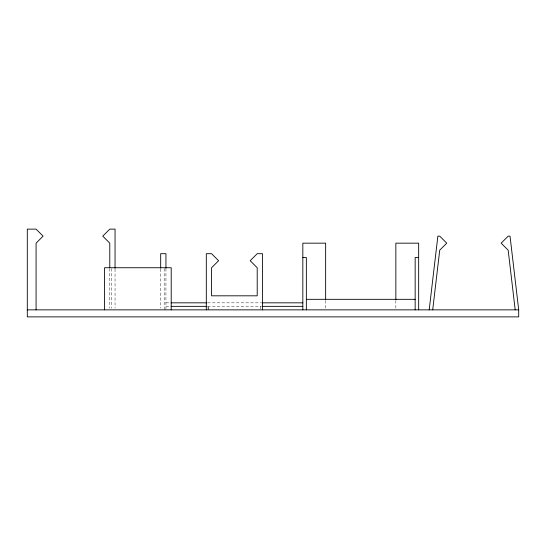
<?xml version="1.0" encoding="UTF-8"?>
<svg xmlns="http://www.w3.org/2000/svg" width="546" height="546" viewBox="0 0 546 546"><rect width="100%" height="100%" fill="white"/><g stroke="black" fill="none" stroke-linecap="round" stroke-linejoin="round"><path stroke-width="0.41" stroke-dasharray="2.73 2.05" d="M165.943 302.832L170.195 302.832M207.61 302.832L261.172 302.832M165.943 306.347L170.195 306.347M207.61 306.347L261.172 306.347M208.067 309.855L208.067 306.347L208.668 309.855M208.067 306.347L208.101 307.221M395.85 300.566L395.85 308.169M325.648 300.566L325.648 308.169M260.715 306.347L260.715 309.855M165.943 268.577L165.943 309.855M164.189 268.577L164.189 309.855M160.681 269.014L160.681 308.156M115.049 269.062L115.049 308.156M111.541 268.577L111.541 308.169M109.787 268.489L109.787 308.169"/><path stroke-width="0.82" d="M429.197 309.855L437.865 236.145L439.728 236.145L446.744 243.168L439.728 250.184L432.705 309.855M302.832 257.528L306.347 257.528L306.347 309.855M418.666 257.528L415.158 257.528L415.158 309.855M306.347 299.324L415.158 299.324M171.048 302.832L206.757 302.832M262.025 302.832L302.832 302.832M171 306.347L206.757 306.347M262.025 306.347L302.832 306.347M27.3 309.855L518.7 309.855L518.7 316.878L27.3 316.878L27.3 229.122L36.077 229.122L43.093 236.145L36.077 243.168L36.077 309.855M518.7 309.855L510.025 236.145L508.169 236.145L501.153 243.168L508.169 250.184L515.192 309.855M418.666 309.855L418.666 243.168L395.85 243.168L395.85 299.727M325.648 299.727L325.648 243.168L302.832 243.168L302.832 309.855M262.469 309.855L262.469 253.692L257.207 253.692L250.184 260.715L257.207 267.738L257.207 295.816L211.575 295.816L211.575 267.738L218.598 260.715L211.575 253.692L206.313 253.692L206.313 309.855M171.212 309.855L171.212 267.738L104.518 267.738L104.518 309.855M165.943 268.134L165.943 253.692L160.681 253.692L160.681 268.161M115.049 268.216L115.049 229.122L109.787 229.122L102.764 236.145L109.787 243.168L109.787 267.649"/></g></svg>
